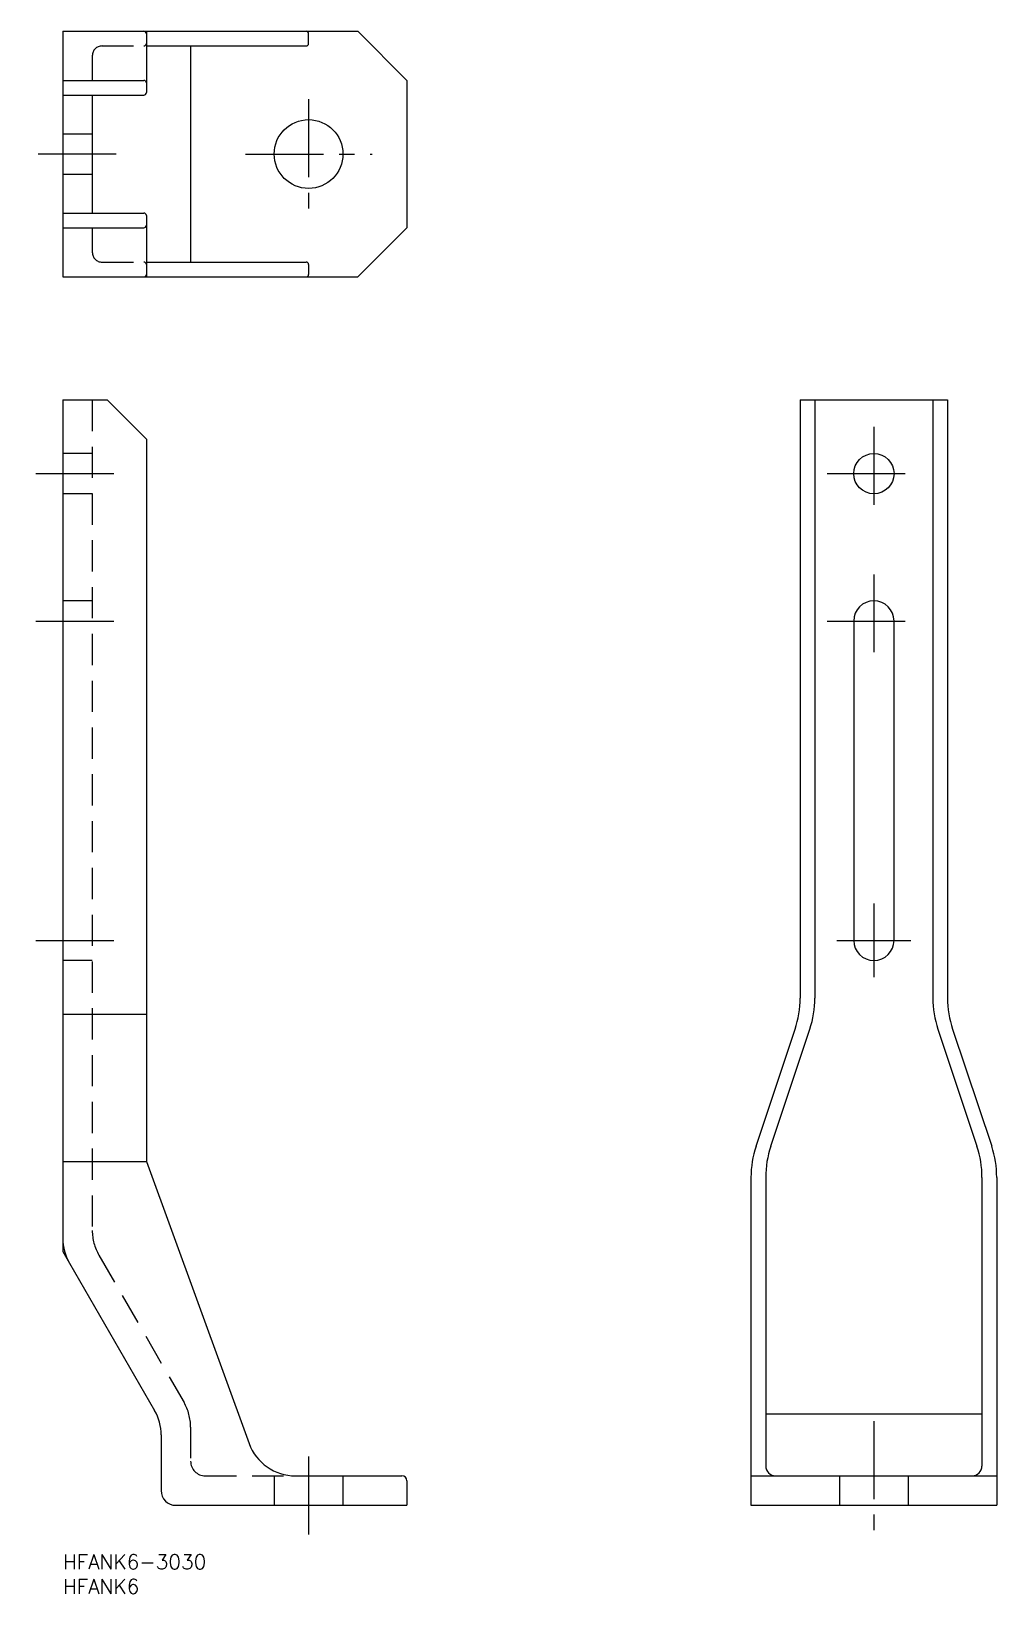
# Model space of a CAD drawing. Extents: x -6 to 190, y -8 to 310.
import ezdxf

# ---------------------------------------------------------------- set-up
doc = ezdxf.new("R2010")
doc.units = 0
doc.header["$LTSCALE"] = 0.5
doc.linetypes.add('CENTER', pattern=[50.8, 31.75, -6.35, 6.35, -6.35])
doc.linetypes.add('DASHED', pattern=[19.05, 12.7, -6.35])
for name, color, linetype in [('MSM_CENTER', 1, 'CENTER'), ('MSM_CONTINUOUS', 7, 'CONTINUOUS'), ('MSM_DASHED', 4, 'DASHED'), ('MSM_NARROW', 5, 'CONTINUOUS'), ('MSM_PART_NUMBER', 7, 'CONTINUOUS')]:
    doc.layers.add(name, color=color, linetype=linetype)
doc.styles.get("Standard").update_dxf_attribs({"font": 'txt.shx', "height": 3, "bigfont": 'bigfont.shx'})

msp = doc.modelspace()

# ---------------------------------------------------------------- linework, layer by layer
at = {"layer": 'MSM_CENTER'}
for p, q in [((50, 296.19), (50, 272.02)), ((10.84, 285.05), (-6.42, 285.05)), ((37.15, 285.05), (62.93, 285.05)), ((165, 229.5), (165, 210.5)), ((-5.5, 220), (11.54, 220)), ((155.5, 220), (174.5, 220)), ((165, 199.5), (165, 180.5)), ((-5.5, 190), (11.54, 190)), ((155.5, 190), (174.5, 190)), ((165, 132.5), (165, 117.5)), ((-5.5, 125), (11.54, 125)), ((157.5, 125), (172.5, 125)), ((165, 27.15), (165, 2.1)), ((50, 19.95), (50, 2.1))]:
    msp.add_line(p, q, dxfattribs=at)
at = {"layer": 'MSM_CONTINUOUS'}
for p, q in [((0, 310.05), (0, 260.05)), ((0, 310.05), (60, 310.05)), ((17, 310.05), (17, 297.55)), ((50, 307.55), (50, 309.55)), ((60, 310.05), (70, 300.05)), ((17, 307.05), (49.5, 307.05)), ((26, 307.05), (26, 263.05)), ((0, 300.05), (16.5, 300.05)), ((70, 300.05), (70, 270.05)), ((0, 297.05), (16.5, 297.05)), ((6, 297.05), (6, 273.05)), ((0, 273.05), (16.5, 273.05)), ((17, 272.55), (17, 260.05)), ((0, 270.05), (16.5, 270.05)), ((60, 260.05), (70, 270.05)), ((17, 263.05), (49.5, 263.05)), ((50, 262.55), (50, 260.55)), ((0, 260.05), (60, 260.05)), ((0, 235), (0, 64.32)), ((0, 235), (9, 235)), ((9, 235), (17, 227)), ((150, 235), (180, 235)), ((150, 235), (150, 113.25)), ((153, 235), (153, 113.25)), ((177, 235), (177, 113.25)), ((180, 235), (180, 113.25)), ((17, 227), (17, 80)), ((160.9, 190), (160.9, 125)), ((169.1, 125), (169.1, 190)), ((0, 110), (17, 110)), ((141.03, 83.08), (148.97, 106.92)), ((144.03, 83.08), (151.97, 106.92)), ((178.03, 106.92), (185.97, 83.08)), ((181.03, 106.92), (188.97, 83.08)), ((0, 80), (17, 80)), ((17, 80), (37.9, 22.58)), ((140, 76.75), (140, 10)), ((143, 76.75), (143, 18)), ((187, 76.75), (187, 18)), ((190, 76.75), (190, 10)), ((1.34, 59.32), (18.66, 29.32)), ((143, 28.61), (187, 28.61)), ((20, 24.32), (20, 13)), ((47.3, 16), (69, 16)), ((140, 16), (190, 16)), ((70, 15), (70, 10)), ((23, 10), (70, 10)), ((140, 10), (190, 10))]:
    msp.add_line(p, q, dxfattribs=at)
for centre, radius in [((50, 285.05), 7), ((165, 220), 4.1)]:
    msp.add_circle(centre, radius, dxfattribs=at)
for centre, radius, start, end in [((16.5, 309.55), 0.5, 0, 90), ((49.5, 309.55), 0.5, 0, 90), ((16.5, 307.55), 0.5, 270, 0), ((49.5, 307.55), 0.5, 270, 0), ((16.5, 299.55), 0.5, 0, 90), ((16.5, 297.55), 0.5, 270, 0), ((16.5, 272.55), 0.5, 0, 90), ((16.5, 270.55), 0.5, 270, 0), ((16.5, 262.55), 0.5, 0, 90), ((49.5, 262.55), 0.5, 0, 90), ((16.5, 260.55), 0.5, 270, 0), ((49.5, 260.55), 0.5, 270, 0), ((165, 190), 4.1, 0, 180), ((165, 125), 4.1, 180, 0), ((130, 113.25), 20, 341.5651, 0), ((133, 113.25), 20, 341.5651, 0), ((197, 113.25), 20, 180, 198.4349), ((200, 113.25), 20, 180, 198.4349), ((160, 76.75), 20, 161.5651, 180), ((163, 76.75), 20, 161.5651, 180), ((167, 76.75), 20, 0, 18.4349), ((170, 76.75), 20, 0, 18.4349), ((10, 64.32), 10, 180, 210.0001), ((10, 24.32), 10, 0, 30.0001), ((47.3, 26), 10, 200.0003, 270), ((69, 15), 1, 0, 90), ((145, 18), 2, 180, 270), ((185, 18), 2, 270, 0), ((23, 13), 3, 180, 270)]:
    msp.add_arc(centre, radius, start, end, dxfattribs=at)
at = {"layer": 'MSM_DASHED'}
for p, q in [((8, 307.05), (17, 307.05)), ((6, 305.05), (6, 300.05)), ((0, 289.15), (6, 289.15)), ((0, 280.95), (6, 280.95)), ((6, 270.05), (6, 265.05)), ((8, 263.05), (17, 263.05)), ((6, 235), (6, 65.93)), ((6, 224.1), (0, 224.1)), ((6, 215.9), (0, 215.9)), ((6, 194.1), (0, 194.1)), ((6, 120.9), (0, 120.9)), ((7.34, 60.93), (24.66, 30.93)), ((26, 25.93), (26, 19)), ((29, 16), (47.3, 16)), ((43, 16), (43, 10)), ((57, 16), (57, 10)), ((158, 16), (158, 10)), ((172, 16), (172, 10))]:
    msp.add_line(p, q, dxfattribs=at)
for centre, radius, start, end in [((8, 305.05), 2, 90, 180), ((8, 265.05), 2, 180, 270), ((16, 65.93), 10, 180, 210.0001), ((16, 25.93), 10, 0, 30.0001), ((29, 19), 3, 180, 270)]:
    msp.add_arc(centre, radius, start, end, dxfattribs=at)
at = {"layer": 'MSM_NARROW'}
for p, q in [((0, 64.32), (0, 61.64)), ((0, 61.64), (1.34, 59.32))]:
    msp.add_line(p, q, dxfattribs=at)

# ---------------------------------------------------------------- texts
at = {"layer": 'MSM_PART_NUMBER'}
for s, p in [('HFANK6-3030', (0, -3)), ('HFANK6', (0, -8))]:
    msp.add_text(s, height=3, dxfattribs=at).set_placement(p)

doc.saveas('drawing.dxf')
